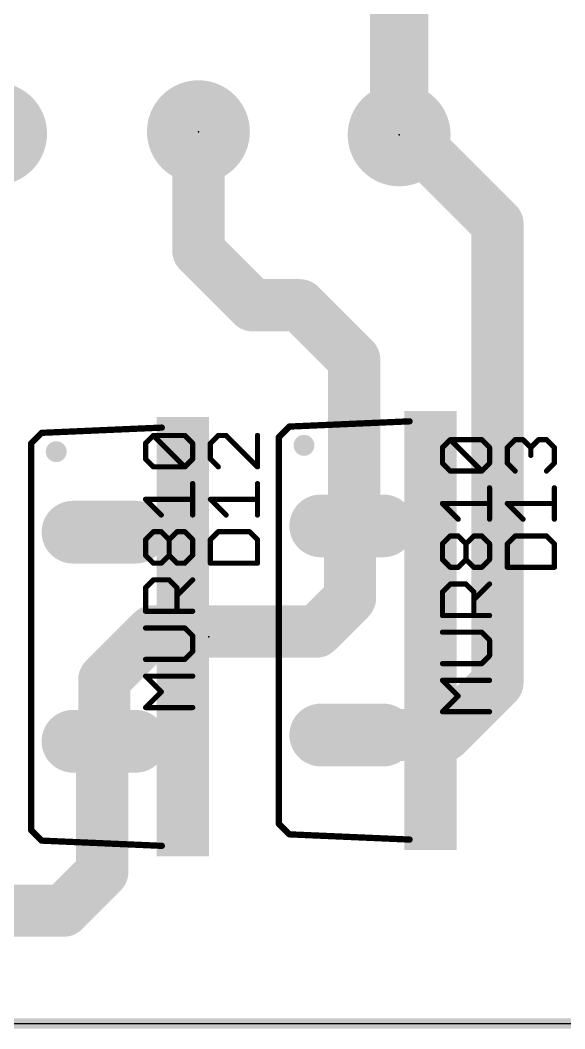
# Model space of a CAD drawing. Extents: x 0 to 165, y 0 to 217.
# Drawn here: x 105.68 to 118.91, y -0.13 to 24.38 of the extents above; entities that cross this region are included whole.
import ezdxf

# ---------------------------------------------------------------- set-up
doc = ezdxf.new("R2010")
doc.units = 0
for name, color, linetype in [('16', 175, 'CONTINUOUS'), ('17', 82, 'CONTINUOUS'), ('20', 7, 'CONTINUOUS'), ('21', 253, 'CONTINUOUS'), ('23', 7, 'CONTINUOUS'), ('25', 253, 'CONTINUOUS'), ('27', 253, 'CONTINUOUS'), ('51', 253, 'CONTINUOUS')]:
    doc.layers.add(name, color=color, linetype=linetype)

# ---------------------------------------------------------------- blocks, each defined once
blk = doc.blocks.new('RECT')
blk.add_solid([(-0.5, -0.5), (0.5, -0.5), (-0.5, 0.5), (0.5, 0.5)])
blk = doc.blocks.new('LONGP100')
at = {"const_width": 1}
blk.add_lwpolyline([(-0.5, 0), (0.5, 0)], dxfattribs=at)
at = {"const_width": 0.5}
for points in [[(-0.5, 0.25, 1), (-0.5, -0.25)], [(0.5, -0.25, 1), (0.5, 0.25)]]:
    blk.add_lwpolyline(points, format="xyb", dxfattribs=at)
blk = doc.blocks.new('ROUNDP')
at = {"const_width": 0.5}
blk.add_lwpolyline([(0, -0.25, 1), (0, 0.25, 1), (0, -0.25)], format="xyb", dxfattribs=at)

msp = doc.modelspace()

# ---------------------------------------------------------------- linework, layer by layer
at = {"layer": '16'}
for points, const_width in [([(114.8842, 21.59), (114.8842, 40.513)], 1.4224), ([(110.0074, 21.6662), (110.0074, 18.7706)], 1.27), ([(114.8842, 21.59), (115.1128, 21.59)], 1.27), ([(115.1128, 21.59), (117.2718, 19.431)], 1.27), ([(117.2718, 19.431), (117.2718, 8.2804)], 1.27), ([(110.0074, 18.7706), (111.3282, 17.4498)], 1.27), ([(111.3282, 17.4498), (112.4712, 17.4498)], 1.27), ([(112.4712, 17.4498), (113.792, 16.129)], 1.27), ([(113.792, 16.129), (113.792, 12.1412)], 1.27), ([(113.792, 12.1412), (113.7412, 12.0904)], 1.27), ([(113.6904, 12.0396), (113.7412, 12.0904)], 1.27), ([(113.6904, 10.3378), (113.6904, 12.0396)], 1.27), ([(112.8776, 9.525), (113.6904, 10.3378)], 1.27), ([(107.7214, 8.3566), (108.8898, 9.525)], 1.27), ([(108.8898, 9.525), (112.8776, 9.525)], 1.27), ([(107.7214, 6.858), (107.7214, 8.3566)], 1.27), ([(117.2718, 8.2804), (116.0018, 7.0104)], 1.27), ([(113.7412, 7.0104), (116.0018, 7.0104)], 1.27), ([(107.6706, 6.8072), (107.7214, 6.858)], 1.27), ([(107.6706, 3.683), (107.6706, 6.8072)], 1.27), ([(106.7308, 2.7432), (107.6706, 3.683)], 1.27), ([(102.616, 2.7432), (106.7308, 2.7432)], 1.27), ([(165.1, 0), (0, 0)], 0.254)]:
    msp.add_lwpolyline(points, dxfattribs=dict(at, const_width=const_width))
for points, const_width in [([(110.3249, 21.6662, 1), (109.6899, 21.6662)], 0.635), ([(114.8842, 21.9075, 1), (114.8842, 21.2725)], 0.635), ([(115.3373, 21.8145, 1), (114.8883, 21.3655)], 0.635), ([(115.1128, 21.2725, 1), (115.1128, 21.9075)], 0.635), ([(114.5286, 21.59, 1), (115.2398, 21.59)], 0.7112), ([(117.5893, 19.431, 1), (116.9543, 19.431)], 0.635), ([(117.0473, 19.2065, 1), (117.4963, 19.6555)], 0.635), ([(110.2319, 18.9951, 1), (109.7829, 18.5461)], 0.635), ([(109.6899, 18.7706, 1), (110.3249, 18.7706)], 0.635), ([(111.3282, 17.7673, 1), (111.3282, 17.1323)], 0.635), ([(111.1037, 17.2253, 1), (111.5527, 17.6743)], 0.635), ([(112.6957, 17.6743, 1), (112.2467, 17.2253)], 0.635), ([(112.4712, 17.1323, 1), (112.4712, 17.7673)], 0.635), ([(114.1095, 16.129, 1), (113.4745, 16.129)], 0.635), ([(113.5675, 15.9045, 1), (114.0165, 16.3535)], 0.635), ([(114.0165, 11.9167, 1), (113.5675, 12.3657)], 0.635), ([(114.0079, 12.0396, 1), (113.3729, 12.0396)], 0.635), ([(113.4659, 12.2641, 1), (113.9149, 11.8151)], 0.635), ([(113.5167, 12.3149, 1), (113.9657, 11.8659)], 0.635), ([(113.9657, 11.8659, 1), (113.5167, 12.3149)], 0.635), ([(113.4745, 12.1412, 1), (114.1095, 12.1412)], 0.635), ([(113.9149, 10.1133, 1), (113.4659, 10.5623)], 0.635), ([(113.3729, 10.3378, 1), (114.0079, 10.3378)], 0.635), ([(108.8898, 9.8425, 1), (108.8898, 9.2075)], 0.635), ([(109.1143, 9.3005, 1), (108.6653, 9.7495)], 0.635), ([(112.6531, 9.7495, 1), (113.1021, 9.3005)], 0.635), ([(112.8776, 9.2075, 1), (112.8776, 9.8425)], 0.635), ([(108.0389, 8.3566, 1), (107.4039, 8.3566)], 0.635), ([(107.4969, 8.5811, 1), (107.9459, 8.1321)], 0.635), ([(117.4963, 8.0559, 1), (117.0473, 8.5049)], 0.635), ([(116.9543, 8.2804, 1), (117.5893, 8.2804)], 0.635), ([(113.7412, 7.3279, 1), (113.7412, 6.6929)], 0.635), ([(116.0018, 6.6929, 1), (116.0018, 7.3279)], 0.635), ([(107.9881, 6.8072, 1), (107.3531, 6.8072)], 0.635), ([(107.9459, 6.6335, 1), (107.4969, 7.0825)], 0.635), ([(115.7773, 7.2349, 1), (116.2263, 6.7859)], 0.635), ([(107.4461, 7.0317, 1), (107.8951, 6.5827)], 0.635), ([(107.4039, 6.858, 1), (108.0389, 6.858)], 0.635), ([(107.8951, 3.4585, 1), (107.4461, 3.9075)], 0.635), ([(107.3531, 3.683, 1), (107.9881, 3.683)], 0.635), ([(106.5063, 2.9677, 1), (106.9553, 2.5187)], 0.635), ([(106.7308, 2.4257, 1), (106.7308, 3.0607)], 0.635)]:
    msp.add_lwpolyline(points, format="xyb", dxfattribs=dict(at, const_width=const_width))
at = {"layer": '20'}
msp.add_line((0, 0), (165.08, 0), dxfattribs=at)
at = {"layer": '21', "const_width": 0.1524}
for points in [[(112.2172, 14.5034), (115.1382, 14.6304)], [(106.1974, 14.351), (109.1184, 14.478)], [(112.2172, 14.5034), (111.9632, 14.2494)], [(106.1974, 14.351), (105.9434, 14.097)], [(111.9632, 4.8514), (111.9632, 14.2494)], [(105.9434, 4.699), (105.9434, 14.097)], [(111.9632, 4.8514), (112.2172, 4.5974)], [(105.9434, 4.699), (106.1974, 4.445)], [(115.1382, 4.4704), (112.2172, 4.5974)], [(109.1184, 4.318), (106.1974, 4.445)]]:
    msp.add_lwpolyline(points, dxfattribs=at)
at = {"layer": '21'}
for points, const_width in [([(115.1399, 14.5923, 1), (115.1365, 14.6685)], 0.0762), ([(109.1201, 14.4399, 1), (109.1167, 14.5161)], 0.0762), ([(112.2155, 14.5415, 1), (112.2189, 14.4653)], 0.0762), ([(112.2441, 14.4765, 1), (112.1903, 14.5303)], 0.0762), ([(106.1957, 14.3891, 1), (106.1991, 14.3129)], 0.0762), ([(106.2243, 14.3241, 1), (106.1705, 14.3779)], 0.0762), ([(112.0013, 14.2494, 1), (111.9251, 14.2494)], 0.0762), ([(111.9363, 14.2763, 1), (111.9901, 14.2225)], 0.0762), ([(112.5728, 13.9192, 1), (112.5728, 14.1732, 1), (112.5728, 13.9192)], 0.254), ([(105.9815, 14.097, 1), (105.9053, 14.097)], 0.0762), ([(105.9165, 14.1239, 1), (105.9703, 14.0701)], 0.0762), ([(106.553, 13.7668, 1), (106.553, 14.0208, 1), (106.553, 13.7668)], 0.254), ([(111.9901, 4.8783, 1), (111.9363, 4.8245)], 0.0762), ([(105.9053, 4.699, 1), (105.9815, 4.699)], 0.0762), ([(105.9703, 4.7259, 1), (105.9165, 4.6721)], 0.0762), ([(111.9251, 4.8514, 1), (112.0013, 4.8514)], 0.0762), ([(112.2189, 4.6355, 1), (112.2155, 4.5593)], 0.0762), ([(112.1903, 4.5705, 1), (112.2441, 4.6243)], 0.0762), ([(106.1991, 4.4831, 1), (106.1957, 4.4069)], 0.0762), ([(106.1705, 4.4181, 1), (106.2243, 4.4719)], 0.0762), ([(115.1365, 4.4323, 1), (115.1399, 4.5085)], 0.0762), ([(109.1167, 4.2799, 1), (109.1201, 4.3561)], 0.0762)]:
    msp.add_lwpolyline(points, format="xyb", dxfattribs=dict(at, const_width=const_width))
at = {"layer": '23'}
for p in [(110.0074, 21.6662), (114.8842, 21.59), (110.2614, 9.398), (116.2812, 9.5504)]:
    msp.add_point(p, dxfattribs=at)
at = {"layer": '25', "const_width": 0.127}
for points in [[(110.4892, 14.2871), (110.2985, 14.0965)], [(110.6799, 14.2871), (110.4892, 14.2871)], [(111.4425, 13.5245), (110.6799, 14.2871)], [(111.4425, 14.2871), (111.4425, 13.5245)], [(117.5121, 13.9949), (117.7028, 14.1855)], [(117.7028, 14.1855), (117.8935, 14.1855)], [(117.8935, 14.1855), (118.0841, 13.9949)], [(118.0841, 13.9949), (118.2748, 14.1855)], [(118.2748, 14.1855), (118.4654, 14.1855)], [(118.4654, 14.1855), (118.6561, 13.9949)], [(110.2985, 14.0965), (110.2985, 13.7152)], [(117.5121, 13.6136), (117.5121, 13.9949)], [(118.0841, 13.9949), (118.0841, 13.8042)], [(118.6561, 13.9949), (118.6561, 13.6136)], [(110.2985, 13.7152), (110.4892, 13.5245)], [(117.7028, 13.4229), (117.5121, 13.6136)], [(118.6561, 13.6136), (118.4654, 13.4229)], [(111.4425, 12.3551), (111.4425, 13.1178)], [(118.6561, 12.2535), (118.6561, 13.0162)], [(110.6799, 12.3551), (110.2985, 12.7364)], [(110.2985, 12.7364), (111.4425, 12.7364)], [(117.8935, 12.2535), (117.5121, 12.6348)], [(117.5121, 12.6348), (118.6561, 12.6348)], [(110.4892, 11.9484), (110.2985, 11.7577)], [(111.2518, 11.9484), (110.4892, 11.9484)], [(111.4425, 11.7577), (111.2518, 11.9484)], [(110.2985, 11.7577), (110.2985, 11.1857)], [(111.4425, 11.1857), (111.4425, 11.7577)], [(117.7028, 11.8468), (117.5121, 11.6561)], [(118.4654, 11.8468), (117.7028, 11.8468)], [(118.6561, 11.6561), (118.4654, 11.8468)], [(117.5121, 11.6561), (117.5121, 11.0841)], [(118.6561, 11.0841), (118.6561, 11.6561)], [(110.2985, 11.1857), (111.4425, 11.1857)], [(117.5121, 11.0841), (118.6561, 11.0841)]]:
    msp.add_lwpolyline(points, dxfattribs=at)
at = {"layer": '25', "const_width": 0.0635}
for points in [[(110.4892, 14.3189, 1), (110.4892, 14.2554)], [(110.5116, 14.2647, 1), (110.4667, 14.3096)], [(110.7023, 14.3096, 1), (110.6574, 14.2647)], [(110.6799, 14.2554, 1), (110.6799, 14.3189)], [(111.4743, 14.2871, 1), (111.4108, 14.2871)], [(117.7028, 14.2173, 1), (117.7028, 14.1538)], [(117.7252, 14.1631, 1), (117.6803, 14.208)], [(117.9159, 14.208, 1), (117.871, 14.1631)], [(117.8935, 14.1538, 1), (117.8935, 14.2173)], [(118.2748, 14.2173, 1), (118.2748, 14.1538)], [(118.2972, 14.1631, 1), (118.2523, 14.208)], [(118.4879, 14.208, 1), (118.443, 14.1631)], [(118.4654, 14.1538, 1), (118.4654, 14.2173)], [(110.3303, 14.0965, 1), (110.2668, 14.0965)], [(110.2761, 14.1189, 1), (110.321, 14.074)], [(117.5439, 13.9949, 1), (117.4804, 13.9949)], [(117.4897, 14.0173, 1), (117.5346, 13.9724)], [(118.1159, 13.9949, 1), (118.0524, 13.9949)], [(118.0617, 14.0173, 1), (118.1066, 13.9724)], [(118.0617, 13.9724, 1), (118.1066, 14.0173)], [(118.6879, 13.9949, 1), (118.6244, 13.9949)], [(118.6336, 13.9724, 1), (118.6786, 14.0173)], [(110.321, 13.7376, 1), (110.2761, 13.6927)], [(110.2668, 13.7152, 1), (110.3303, 13.7152)], [(118.0524, 13.8042, 1), (118.1159, 13.8042)], [(110.4667, 13.502, 1), (110.5116, 13.5469)], [(111.4108, 13.5245, 1), (111.4743, 13.5245)], [(111.42, 13.502, 1), (111.465, 13.5469)], [(117.5346, 13.636, 1), (117.4897, 13.5911)], [(117.4804, 13.6136, 1), (117.5439, 13.6136)], [(117.6803, 13.4004, 1), (117.7252, 13.4453)], [(118.443, 13.4453, 1), (118.4879, 13.4004)], [(118.6244, 13.6136, 1), (118.6879, 13.6136)], [(118.6786, 13.5911, 1), (118.6336, 13.636)], [(111.4743, 13.1178, 1), (111.4108, 13.1178)], [(118.6879, 13.0162, 1), (118.6244, 13.0162)], [(110.2985, 12.7682, 1), (110.2985, 12.7047)], [(110.321, 12.7589, 1), (110.2761, 12.714)], [(111.4425, 12.7047, 1), (111.4425, 12.7682)], [(117.5121, 12.6666, 1), (117.5121, 12.6031)], [(117.5346, 12.6573, 1), (117.4897, 12.6124)], [(118.6561, 12.6031, 1), (118.6561, 12.6666)], [(110.6574, 12.3326, 1), (110.7023, 12.3776)], [(111.4108, 12.3551, 1), (111.4743, 12.3551)], [(117.871, 12.231, 1), (117.9159, 12.276)], [(118.6244, 12.2535, 1), (118.6879, 12.2535)], [(110.4892, 11.9801, 1), (110.4892, 11.9166)], [(110.5116, 11.9259, 1), (110.4667, 11.9708)], [(111.2743, 11.9708, 1), (111.2294, 11.9259)], [(111.2518, 11.9166, 1), (111.2518, 11.9801)], [(110.3303, 11.7577, 1), (110.2668, 11.7577)], [(110.2761, 11.7801, 1), (110.321, 11.7352)], [(111.4743, 11.7577, 1), (111.4108, 11.7577)], [(111.42, 11.7352, 1), (111.465, 11.7801)], [(117.7028, 11.8785, 1), (117.7028, 11.815)], [(117.7252, 11.8243, 1), (117.6803, 11.8692)], [(118.4879, 11.8692, 1), (118.443, 11.8243)], [(118.4654, 11.815, 1), (118.4654, 11.8785)], [(117.5439, 11.6561, 1), (117.4804, 11.6561)], [(117.4897, 11.6785, 1), (117.5346, 11.6336)], [(118.6879, 11.6561, 1), (118.6244, 11.6561)], [(118.6336, 11.6336, 1), (118.6786, 11.6785)], [(110.2985, 11.2175, 1), (110.2985, 11.154)], [(110.2668, 11.1857, 1), (110.3303, 11.1857)], [(111.4108, 11.1857, 1), (111.4743, 11.1857)], [(111.4425, 11.154, 1), (111.4425, 11.2175)], [(117.5121, 11.1159, 1), (117.5121, 11.0524)], [(117.4804, 11.0841, 1), (117.5439, 11.0841)], [(118.6244, 11.0841, 1), (118.6879, 11.0841)], [(118.6561, 11.0524, 1), (118.6561, 11.1159)]]:
    msp.add_lwpolyline(points, format="xyb", dxfattribs=at)
at = {"layer": '27', "const_width": 0.127}
for points in [[(108.7237, 14.0965), (108.9144, 14.2871)], [(108.9144, 14.2871), (109.677, 14.2871)], [(109.677, 13.5245), (108.9144, 14.2871)], [(109.677, 14.2871), (109.8677, 14.0965)], [(115.9373, 13.9949), (116.128, 14.1855)], [(116.128, 14.1855), (116.8906, 14.1855)], [(116.8906, 13.4229), (116.128, 14.1855)], [(116.8906, 14.1855), (117.0813, 13.9949)], [(108.7237, 13.7152), (108.7237, 14.0965)], [(109.8677, 14.0965), (109.8677, 13.7152)], [(115.9373, 13.6136), (115.9373, 13.9949)], [(117.0813, 13.9949), (117.0813, 13.6136)], [(108.9144, 13.5245), (108.7237, 13.7152)], [(109.8677, 13.7152), (109.677, 13.5245)], [(109.677, 13.5245), (108.9144, 13.5245)], [(116.128, 13.4229), (115.9373, 13.6136)], [(116.8906, 13.4229), (116.128, 13.4229)], [(117.0813, 13.6136), (116.8906, 13.4229)], [(109.8677, 12.3551), (109.8677, 13.1177)], [(117.0813, 12.2535), (117.0813, 13.0161)], [(109.1051, 12.3551), (108.7237, 12.7364)], [(108.7237, 12.7364), (109.8677, 12.7364)], [(116.3187, 12.2535), (115.9373, 12.6348)], [(115.9373, 12.6348), (117.0813, 12.6348)], [(108.7237, 11.7577), (108.9144, 11.9483)], [(108.9144, 11.9483), (109.1051, 11.9483)], [(109.1051, 11.9483), (109.2957, 11.7577)], [(109.2957, 11.7577), (109.4864, 11.9483)], [(109.4864, 11.9483), (109.677, 11.9483)], [(109.677, 11.9483), (109.8677, 11.7577)], [(108.7237, 11.3764), (108.7237, 11.7577)], [(109.2957, 11.3764), (109.2957, 11.7577)], [(109.8677, 11.7577), (109.8677, 11.3764)], [(115.9373, 11.6561), (116.128, 11.8467)], [(116.128, 11.8467), (116.3187, 11.8467)], [(116.3187, 11.8467), (116.5093, 11.6561)], [(116.5093, 11.6561), (116.7, 11.8467)], [(116.7, 11.8467), (116.8906, 11.8467)], [(116.8906, 11.8467), (117.0813, 11.6561)], [(115.9373, 11.2748), (115.9373, 11.6561)], [(116.5093, 11.2748), (116.5093, 11.6561)], [(117.0813, 11.6561), (117.0813, 11.2748)], [(108.9144, 11.1857), (108.7237, 11.3764)], [(109.2957, 11.3764), (109.1051, 11.1857)], [(109.4864, 11.1857), (109.2957, 11.3764)], [(109.8677, 11.3764), (109.677, 11.1857)], [(116.128, 11.0841), (115.9373, 11.2748)], [(116.5093, 11.2748), (116.3187, 11.0841)], [(116.7, 11.0841), (116.5093, 11.2748)], [(117.0813, 11.2748), (116.8906, 11.0841)], [(109.1051, 11.1857), (108.9144, 11.1857)], [(109.677, 11.1857), (109.4864, 11.1857)], [(116.3187, 11.0841), (116.128, 11.0841)], [(116.8906, 11.0841), (116.7, 11.0841)], [(108.7237, 10.5883), (108.9144, 10.7789)], [(108.9144, 10.7789), (109.2957, 10.7789)], [(109.2957, 10.7789), (109.4864, 10.5883)], [(109.4864, 10.3976), (109.8677, 10.7789)], [(108.7237, 10.0163), (108.7237, 10.5883)], [(109.4864, 10.5883), (109.4864, 10.0163)], [(115.9373, 10.4867), (116.128, 10.6773)], [(115.9373, 9.9147), (115.9373, 10.4867)], [(116.128, 10.6773), (116.5093, 10.6773)], [(116.5093, 10.6773), (116.7, 10.4867)], [(116.7, 10.296), (117.0813, 10.6773)], [(116.7, 10.4867), (116.7, 9.9147)], [(109.8677, 10.0163), (108.7237, 10.0163)], [(117.0813, 9.9147), (115.9373, 9.9147)], [(109.677, 9.6096), (108.7237, 9.6096)], [(109.8677, 9.4189), (109.677, 9.6096)], [(116.8906, 9.508), (115.9373, 9.508)], [(117.0813, 9.3173), (116.8906, 9.508)], [(109.8677, 9.0376), (109.8677, 9.4189)], [(117.0813, 8.936), (117.0813, 9.3173)], [(109.677, 8.8469), (109.8677, 9.0376)], [(108.7237, 8.8469), (109.677, 8.8469)], [(116.8906, 8.7453), (117.0813, 8.936)], [(115.9373, 8.7453), (116.8906, 8.7453)], [(109.1051, 8.0588), (108.7237, 8.4402)], [(108.7237, 8.4402), (109.8677, 8.4402)], [(116.3187, 7.9572), (115.9373, 8.3386)], [(115.9373, 8.3386), (117.0813, 8.3386)], [(108.7237, 7.6775), (109.1051, 8.0588)], [(115.9373, 7.5759), (116.3187, 7.9572)], [(109.8677, 7.6775), (108.7237, 7.6775)], [(117.0813, 7.5759), (115.9373, 7.5759)]]:
    msp.add_lwpolyline(points, dxfattribs=at)
at = {"layer": '27', "const_width": 0.0635}
for points in [[(108.9144, 14.3189, 1), (108.9144, 14.2554)], [(108.9368, 14.3096, 1), (108.8919, 14.2647)], [(108.9368, 14.2647, 1), (108.8919, 14.3096)], [(109.6995, 14.3096, 1), (109.6546, 14.2647)], [(109.677, 14.2554, 1), (109.677, 14.3189)], [(116.128, 14.2173, 1), (116.128, 14.1538)], [(116.1504, 14.208, 1), (116.1055, 14.1631)], [(116.1504, 14.1631, 1), (116.1055, 14.208)], [(116.9131, 14.208, 1), (116.8682, 14.1631)], [(116.8906, 14.1538, 1), (116.8906, 14.2173)], [(108.7555, 14.0965, 1), (108.692, 14.0965)], [(108.7013, 14.1189, 1), (108.7462, 14.074)], [(109.8995, 14.0965, 1), (109.8359, 14.0965)], [(109.8452, 14.074, 1), (109.8902, 14.1189)], [(115.9691, 13.9949, 1), (115.9056, 13.9949)], [(115.9149, 14.0173, 1), (115.9598, 13.9724)], [(117.1131, 13.9949, 1), (117.0495, 13.9949)], [(117.0588, 13.9724, 1), (117.1038, 14.0173)], [(108.692, 13.7152, 1), (108.7555, 13.7152)], [(108.7462, 13.7376, 1), (108.7013, 13.6927)], [(109.8359, 13.7152, 1), (109.8995, 13.7152)], [(109.8902, 13.6927, 1), (109.8452, 13.7376)], [(108.9144, 13.5562, 1), (108.9144, 13.4927)], [(108.8919, 13.502, 1), (108.9368, 13.5469)], [(109.6546, 13.5469, 1), (109.6995, 13.502)], [(109.6546, 13.502, 1), (109.6995, 13.5469)], [(109.677, 13.4927, 1), (109.677, 13.5562)], [(115.9598, 13.636, 1), (115.9149, 13.5911)], [(115.9056, 13.6136, 1), (115.9691, 13.6136)], [(116.128, 13.4546, 1), (116.128, 13.3911)], [(116.1055, 13.4004, 1), (116.1504, 13.4453)], [(116.8682, 13.4453, 1), (116.9131, 13.4004)], [(116.8682, 13.4004, 1), (116.9131, 13.4453)], [(116.8906, 13.3911, 1), (116.8906, 13.4546)], [(117.0495, 13.6136, 1), (117.1131, 13.6136)], [(117.1038, 13.5911, 1), (117.0588, 13.636)], [(109.8995, 13.1177, 1), (109.8359, 13.1177)], [(117.1131, 13.0161, 1), (117.0495, 13.0161)], [(108.7237, 12.7682, 1), (108.7237, 12.7047)], [(108.7462, 12.7589, 1), (108.7013, 12.714)], [(109.8677, 12.7047, 1), (109.8677, 12.7682)], [(115.9373, 12.6666, 1), (115.9373, 12.6031)], [(115.9598, 12.6573, 1), (115.9149, 12.6124)], [(117.0813, 12.6031, 1), (117.0813, 12.6666)], [(109.0826, 12.3326, 1), (109.1275, 12.3775)], [(109.8359, 12.3551, 1), (109.8995, 12.3551)], [(116.2962, 12.231, 1), (116.3411, 12.2759)], [(117.0495, 12.2535, 1), (117.1131, 12.2535)], [(108.9144, 11.9801, 1), (108.9144, 11.9166)], [(108.9368, 11.9259, 1), (108.8919, 11.9708)], [(109.1275, 11.9708, 1), (109.0826, 11.9259)], [(109.1051, 11.9166, 1), (109.1051, 11.9801)], [(109.4864, 11.9801, 1), (109.4864, 11.9166)], [(109.5088, 11.9259, 1), (109.4639, 11.9708)], [(109.6995, 11.9708, 1), (109.6546, 11.9259)], [(109.677, 11.9166, 1), (109.677, 11.9801)], [(108.7555, 11.7577, 1), (108.692, 11.7577)], [(108.7013, 11.7801, 1), (108.7462, 11.7352)], [(109.3275, 11.7577, 1), (109.264, 11.7577)], [(109.2733, 11.7801, 1), (109.3182, 11.7352)], [(109.2733, 11.7352, 1), (109.3182, 11.7801)], [(109.8995, 11.7577, 1), (109.8359, 11.7577)], [(109.8452, 11.7352, 1), (109.8902, 11.7801)], [(116.128, 11.8785, 1), (116.128, 11.815)], [(116.1504, 11.8243, 1), (116.1055, 11.8692)], [(116.3411, 11.8692, 1), (116.2962, 11.8243)], [(116.3187, 11.815, 1), (116.3187, 11.8785)], [(116.7, 11.8785, 1), (116.7, 11.815)], [(116.7224, 11.8243, 1), (116.6775, 11.8692)], [(116.9131, 11.8692, 1), (116.8682, 11.8243)], [(116.8906, 11.815, 1), (116.8906, 11.8785)], [(115.9691, 11.6561, 1), (115.9056, 11.6561)], [(115.9149, 11.6785, 1), (115.9598, 11.6336)], [(116.5411, 11.6561, 1), (116.4776, 11.6561)], [(116.4869, 11.6785, 1), (116.5318, 11.6336)], [(116.4869, 11.6336, 1), (116.5318, 11.6785)], [(117.1131, 11.6561, 1), (117.0495, 11.6561)], [(117.0588, 11.6336, 1), (117.1038, 11.6785)], [(108.692, 11.3764, 1), (108.7555, 11.3764)], [(108.7462, 11.3988, 1), (108.7013, 11.3539)], [(109.264, 11.3764, 1), (109.3275, 11.3764)], [(109.3182, 11.3988, 1), (109.2733, 11.3539)], [(109.3182, 11.3539, 1), (109.2733, 11.3988)], [(109.8359, 11.3764, 1), (109.8995, 11.3764)], [(109.8902, 11.3539, 1), (109.8452, 11.3988)], [(115.9598, 11.2972, 1), (115.9149, 11.2523)], [(115.9056, 11.2748, 1), (115.9691, 11.2748)], [(116.4776, 11.2748, 1), (116.5411, 11.2748)], [(116.5318, 11.2972, 1), (116.4869, 11.2523)], [(116.5318, 11.2523, 1), (116.4869, 11.2972)], [(117.0495, 11.2748, 1), (117.1131, 11.2748)], [(117.1038, 11.2523, 1), (117.0588, 11.2972)], [(108.9144, 11.2174, 1), (108.9144, 11.1539)], [(108.8919, 11.1632, 1), (108.9368, 11.2081)], [(109.0826, 11.2081, 1), (109.1275, 11.1632)], [(109.1051, 11.1539, 1), (109.1051, 11.2174)], [(109.4864, 11.2174, 1), (109.4864, 11.1539)], [(109.4639, 11.1632, 1), (109.5088, 11.2081)], [(109.6546, 11.2081, 1), (109.6995, 11.1632)], [(109.677, 11.1539, 1), (109.677, 11.2174)], [(116.128, 11.1158, 1), (116.128, 11.0523)], [(116.1055, 11.0616, 1), (116.1504, 11.1065)], [(116.2962, 11.1065, 1), (116.3411, 11.0616)], [(116.3187, 11.0523, 1), (116.3187, 11.1158)], [(116.7, 11.1158, 1), (116.7, 11.0523)], [(116.6775, 11.0616, 1), (116.7224, 11.1065)], [(116.8682, 11.1065, 1), (116.9131, 11.0616)], [(116.8906, 11.0523, 1), (116.8906, 11.1158)], [(108.9144, 10.8107, 1), (108.9144, 10.7472)], [(108.9368, 10.7565, 1), (108.8919, 10.8014)], [(109.3182, 10.8014, 1), (109.2733, 10.7565)], [(109.2957, 10.7472, 1), (109.2957, 10.8107)], [(109.8902, 10.7565, 1), (109.8452, 10.8014)], [(108.7555, 10.5883, 1), (108.692, 10.5883)], [(108.7013, 10.6107, 1), (108.7462, 10.5658)], [(109.5181, 10.5883, 1), (109.4546, 10.5883)], [(109.4639, 10.5658, 1), (109.5088, 10.6107)], [(115.9691, 10.4867, 1), (115.9056, 10.4867)], [(115.9149, 10.5091, 1), (115.9598, 10.4642)], [(116.128, 10.7091, 1), (116.128, 10.6456)], [(116.1504, 10.6549, 1), (116.1055, 10.6998)], [(116.5318, 10.6998, 1), (116.4869, 10.6549)], [(116.5093, 10.6456, 1), (116.5093, 10.7091)], [(116.7317, 10.4867, 1), (116.6682, 10.4867)], [(116.6775, 10.4642, 1), (116.7224, 10.5091)], [(117.1038, 10.6549, 1), (117.0588, 10.6998)], [(109.4639, 10.4201, 1), (109.5088, 10.3752)], [(116.6775, 10.3185, 1), (116.7224, 10.2736)], [(108.7237, 10.048, 1), (108.7237, 9.9845)], [(108.692, 10.0163, 1), (108.7555, 10.0163)], [(109.4546, 10.0163, 1), (109.5181, 10.0163)], [(109.8677, 9.9845, 1), (109.8677, 10.048)], [(115.9373, 9.9464, 1), (115.9373, 9.8829)], [(115.9056, 9.9147, 1), (115.9691, 9.9147)], [(116.6682, 9.9147, 1), (116.7317, 9.9147)], [(117.0813, 9.8829, 1), (117.0813, 9.9464)], [(108.7237, 9.6413, 1), (108.7237, 9.5778)], [(109.6995, 9.632, 1), (109.6546, 9.5871)], [(109.677, 9.5778, 1), (109.677, 9.6413)], [(115.9373, 9.5397, 1), (115.9373, 9.4762)], [(116.9131, 9.5304, 1), (116.8682, 9.4855)], [(116.8906, 9.4762, 1), (116.8906, 9.5397)], [(109.8995, 9.4189, 1), (109.8359, 9.4189)], [(109.8452, 9.3964, 1), (109.8902, 9.4413)], [(117.1131, 9.3173, 1), (117.0495, 9.3173)], [(117.0588, 9.2948, 1), (117.1038, 9.3397)], [(109.8359, 9.0376, 1), (109.8995, 9.0376)], [(109.8902, 9.0151, 1), (109.8452, 9.06)], [(108.7237, 8.8787, 1), (108.7237, 8.8151)], [(109.6546, 8.8694, 1), (109.6995, 8.8244)], [(109.677, 8.8151, 1), (109.677, 8.8787)], [(117.0495, 8.936, 1), (117.1131, 8.936)], [(117.1038, 8.9135, 1), (117.0588, 8.9584)], [(115.9373, 8.7771, 1), (115.9373, 8.7135)], [(116.8682, 8.7678, 1), (116.9131, 8.7228)], [(116.8906, 8.7135, 1), (116.8906, 8.7771)], [(108.7237, 8.4719, 1), (108.7237, 8.4084)], [(108.7462, 8.4626, 1), (108.7013, 8.4177)], [(109.8677, 8.4084, 1), (109.8677, 8.4719)], [(115.9373, 8.3703, 1), (115.9373, 8.3068)], [(115.9598, 8.361, 1), (115.9149, 8.3161)], [(117.0813, 8.3068, 1), (117.0813, 8.3703)], [(109.1275, 8.0364, 1), (109.0826, 8.0813)], [(109.0826, 8.0364, 1), (109.1275, 8.0813)], [(116.3411, 7.9348, 1), (116.2962, 7.9797)], [(116.2962, 7.9348, 1), (116.3411, 7.9797)], [(108.7237, 7.7093, 1), (108.7237, 7.6458)], [(108.7013, 7.7, 1), (108.7462, 7.6551)], [(109.8677, 7.6458, 1), (109.8677, 7.7093)], [(115.9373, 7.6077, 1), (115.9373, 7.5442)], [(115.9149, 7.5984, 1), (115.9598, 7.5535)], [(117.0813, 7.5442, 1), (117.0813, 7.6077)]]:
    msp.add_lwpolyline(points, format="xyb", dxfattribs=at)

# ---------------------------------------------------------------- block references
at = {"layer": '17'}
for name, p, xscale, yscale in [('ROUNDP', (105.0798, 21.6154), 2.5, 2.5), ('ROUNDP', (110.0074, 21.6662), 2.5, 2.5), ('ROUNDP', (114.8842, 21.59), 2.5, 2.5), ('LONGP100', (113.7412, 12.0904), 1.524, 1.524), ('LONGP100', (107.7214, 11.938), 1.524, 1.524), ('LONGP100', (107.7214, 6.858), 1.524, 1.524), ('LONGP100', (113.7412, 7.0104), 1.524, 1.524)]:
    msp.add_blockref(name, p, dxfattribs=dict(at, xscale=xscale, yscale=yscale))
at = {"layer": '21', "rotation": 270}
for p, xscale, yscale in [((109.2454, 13.7795), 1.905, 0.508), ((109.8804, 9.398), 10.668, 0.762), ((115.2652, 13.9319), 1.905, 0.508), ((115.9002, 9.5504), 10.668, 0.762), ((109.2454, 9.398), 3.302, 0.508), ((115.2652, 9.5504), 3.302, 0.508), ((109.2454, 5.0165), 1.905, 0.508), ((115.2652, 5.1689), 1.905, 0.508)]:
    msp.add_blockref('RECT', p, dxfattribs=dict(at, xscale=xscale, yscale=yscale))
at = {"layer": '51', "xscale": 1.778, "yscale": 0.508, "rotation": 270}
for p in [(109.2454, 11.938), (115.2652, 12.0904), (115.2652, 7.0104), (109.2454, 6.858)]:
    msp.add_blockref('RECT', p, dxfattribs=at)

doc.saveas('drawing.dxf')
